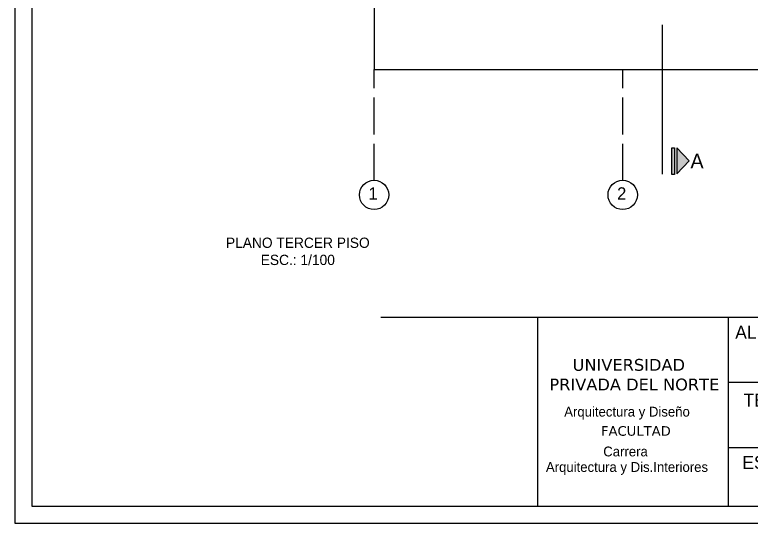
# Model space of a CAD drawing. Header units: metres. Extents: x -525 to 413, y -37 to 272.
# Drawn here: x 120.18 to 141.66, y 25.93 to 40.77 of the extents above; entities that cross this region are included whole.
import ezdxf

# ---------------------------------------------------------------- set-up
doc = ezdxf.new("R2010")
doc.units = ezdxf.units.M
doc.header["$MEASUREMENT"] = 0
doc.linetypes.add('ACAD_ISO02W100', pattern=[15, 12, -3])
doc.linetypes.add('DOT', pattern=[0.25, 0, -0.25])
doc.layers.get('0').update_dxf_attribs({"color": 254})
for name, color, linetype in [('COLUMNA', 254, 'Continuous'), ('L.COLUMNA', 254, 'Continuous'), ('letra', 254, 'DOT')]:
    doc.layers.add(name, color=color, linetype=linetype)
doc.layers.add('MARCO DE LEYENDA', color=254, linetype='Continuous', lineweight=25)
doc.styles.get("Standard").update_dxf_attribs({"font": 'HTOWERT.TTF', "height": 0.08})
doc.styles.add('STYLE1', font='verdana.ttf', dxfattribs={"height": 3})
doc.styles.add('style2', font='GOTHIC.TTF')

# ---------------------------------------------------------------- blocks, each defined once
blk = doc.blocks.new('D')
at = {"layer": 'COLUMNA', "ltscale": 0.2}
h = blk.add_hatch(color=256, dxfattribs=at)
h.set_gradient(color1=(0, 0, 26), color2=(0, 0, 0), rotation=30, one_color=1)
h.paths.add_polyline_path([(3167.8, 1572.454), (3167.418, 1572.818), (3167.036, 1572.454)])
h.paths.add_polyline_path([(3167.036, 1572.393), (3167.036, 1572.315), (3167.813, 1572.315), (3167.813, 1572.393)])
for p, q in [((3167.418, 1572.818), (3167.036, 1572.454)), ((3167.418, 1572.818), (3167.8, 1572.454)), ((3167.036, 1572.454), (3167.8, 1572.454))]:
    blk.add_line(p, q, dxfattribs=at)
blk.add_lwpolyline([(3167.036, 1572.393), (3167.813, 1572.393), (3167.813, 1572.315), (3167.036, 1572.315)], close=True, dxfattribs=at)

msp = doc.modelspace()

# ---------------------------------------------------------------- linework, layer by layer
at = {"ltscale": 0.02}
msp.add_line((130.66, 39.169), (152.66, 39.169), dxfattribs=at)
for p, q in [((151.617, 30.04), (140.994, 30.04)), ((151.617, 28.127), (140.994, 28.127))]:
    msp.add_line(p, q)
at = {"linetype": 'Continuous'}
for points in [[(120.182, 85.327), (120.182, 25.927), (162.182, 25.927), (162.182, 85.327)], [(120.682, 84.827), (120.682, 26.427), (161.682, 26.427), (161.682, 84.827)]]:
    msp.add_lwpolyline(points, close=True, dxfattribs=at)
msp.add_lwpolyline([(130.66, 39.169), (152.66, 39.169), (152.66, 79.169), (130.66, 79.169)], close=True)
at = {"ltscale": 0.2}
for centre in [(130.66, 35.51), (137.91, 35.51)]:
    msp.add_circle(centre, 0.428, dxfattribs=at)
at = {"layer": 'COLUMNA', "ltscale": 0.2}
msp.add_line((139.06, 40.473), (139.06, 36.118), dxfattribs=at)
at = {"layer": 'L.COLUMNA', "linetype": 'ACAD_ISO02W100', "ltscale": 0.09}
for p, q in [((130.66, 35.922), (130.66, 39.169)), ((137.91, 35.922), (137.91, 39.169))]:
    msp.add_line(p, q, dxfattribs=at)
at = {"layer": 'MARCO DE LEYENDA'}
for p, q in [((130.853, 31.946), (161.682, 31.946)), ((135.435, 26.427), (135.435, 31.946)), ((140.994, 26.427), (140.994, 31.946))]:
    msp.add_line(p, q, dxfattribs=at)

# ---------------------------------------------------------------- block references
at = {"layer": 'COLUMNA', "ltscale": 0.2, "rotation": 270}
msp.add_blockref('D', (-1432.967, 3203.921), dxfattribs=at)
msp.add_blockref('D', (-1432.967, 3203.921), dxfattribs=at)

# ---------------------------------------------------------------- texts
for s, height, style, p in [('ALUMNO(A):', 0.3823, 'style2', (141.191, 31.31)), ('UNIVERSIDAD', 0.34459, 'STYLE1', (136.448, 30.378)), ('PRIVADA DEL NORTE', 0.34459, 'STYLE1', (135.773, 29.805)), ('TEMA:', 0.3823, 'style2', (141.433, 29.33)), ('Arquitectura y Diseño', 0.28655, 'style2', (136.205, 29.041)), ('FACULTAD', 0.2793, 'STYLE1', (137.277, 28.482)), ('Carrera', 0.2866, 'style2', (137.344, 27.879)), ('Arquitectura y Dis.Interiores', 0.28655, 'style2', (135.672, 27.426)), ('ESCALA:', 0.3823, 'style2', (141.398, 27.511))]:
    msp.add_text(s, height=height, dxfattribs=dict(style=style)).set_placement(p)
at = {"linetype": 'Continuous', "insert": (124.411, 34.264), "char_height": 0.3, "attachment_point": 1}
msp.add_mtext_dynamic_manual_height_columns('\\pxqc;PLANO TERCER PISO\\PESC.: 1/100', width=8.05096, gutter_width=12.5, heights=[0], dxfattribs=at)
at = {"layer": 'COLUMNA', "ltscale": 0.2}
msp.add_text('A', height=0.432, dxfattribs=at).set_placement((139.886, 36.283))
msp.add_text('A', height=0.432, dxfattribs=at).set_placement((139.886, 36.283))
at = {"layer": 'letra', "linetype": 'ACAD_ISO02W100', "ltscale": 0.009}
for s, p in [('1', (130.496, 35.368)), ('2', (137.746, 35.368))]:
    msp.add_text(s, height=0.364, dxfattribs=at).set_placement(p)

doc.saveas('drawing.dxf')
